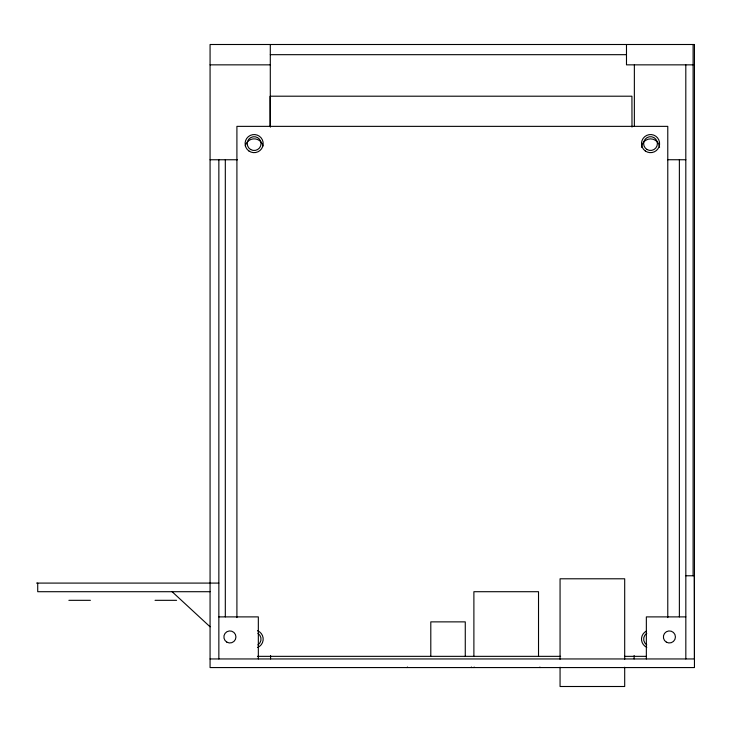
<?xml version="1.0" encoding="UTF-8"?>
<svg xmlns="http://www.w3.org/2000/svg" width="731" height="731" viewBox="0 0 731 731"><rect width="100%" height="100%" fill="white"/><g stroke="black" fill="none" stroke-linecap="round" stroke-linejoin="round"><path stroke-width="1.1" d="M270.296 126.673L270.296 96.2L631.931 96.209L631.995 127.039M473.889 667.567L474.163 667.028M406.966 667.567L407.505 667.028M270.296 54.679L626.485 54.679M210.071 64.849L270.296 64.849M693.107 64.849L626.485 64.849L626.485 44.5M210.071 159.76L237.511 159.76M667.595 159.733L685.833 159.76M685.833 575.772L694.267 575.772L694.45 658.951L210.071 658.951M36.55 583.091L218.852 583.091M210.071 591.708L37.72 591.708L37.72 583.091M68.869 600.325L90.406 600.325M155.045 600.325L176.582 600.325M218.852 616.891L258.335 616.891L258.335 658.951M685.833 616.891L646.35 616.891L646.35 658.951M257.422 656.347L560.631 656.347M624.466 656.347L646.122 656.347M172.105 591.708L210.071 626.796M471.331 667.028L471.87 667.567M539.898 667.028L540.172 667.567M270.296 96.2L270.36 127.039M693.107 44.5L693.107 575.772M685.806 64.849L685.833 658.951M679.373 159.76L679.373 616.891M667.778 617.594L667.778 126.362L236.908 126.362L236.908 617.594M634.362 64.849L634.362 126.454M634.124 655.543L634.124 658.951M624.694 659.289L624.694 578.788L560.065 578.788L560.065 659.289M624.694 667.229L624.694 686.5L560.065 686.5L560.065 667.229M538.519 656.347L538.519 591.708L473.889 591.708L473.889 656.347M465.272 656.347L465.272 621.871L430.797 621.871L430.797 656.347M270.552 655.543L270.552 658.951M270.296 44.5L270.296 126.481M225.312 159.76L225.312 616.891M218.852 159.76L218.852 658.951M257.915 633.338A6.89 6.89 0 0 1 257.915 644.879M646.771 644.879A6.89 6.89 0 0 1 646.771 633.338M257.476 630.698A9.046 9.046 0 0 1 257.476 647.52M646.789 647.337A9.046 9.046 0 0 1 646.387 631.072M245.296 145.99A9.046 9.046 0 0 1 262.986 145.99M641.526 147.26A9.046 9.046 0 0 1 650.544 138.863A9.046 9.046 0 0 1 659.572 147.26M694.45 44.5L210.071 44.5L210.071 667.567L694.45 667.567L694.45 44.5M250.696 149.572A6.89 6.89 0 0 0 261.04 143.605A6.89 6.89 0 0 0 250.696 137.629A6.89 6.89 0 0 0 250.696 149.572M226.893 642.174A6.031 6.031 0 0 0 235.939 636.957A6.031 6.031 0 0 0 226.893 631.73A6.031 6.031 0 0 0 226.893 642.174M666.389 642.174A6.031 6.031 0 0 0 675.435 636.957A6.031 6.031 0 0 0 666.389 631.73A6.031 6.031 0 0 0 666.389 642.174M647.072 149.544A6.89 6.89 0 0 0 657.407 143.568A6.89 6.89 0 0 0 647.072 137.602A6.89 6.89 0 0 0 647.072 149.544M645.336 150.997A9.046 9.046 0 0 0 659.563 144.418A9.046 9.046 0 0 0 646.743 135.39A9.046 9.046 0 0 0 645.336 150.997M248.933 150.997A9.046 9.046 0 0 0 263.151 144.418A9.046 9.046 0 0 0 250.34 135.39A9.046 9.046 0 0 0 248.933 150.997"/></g></svg>
